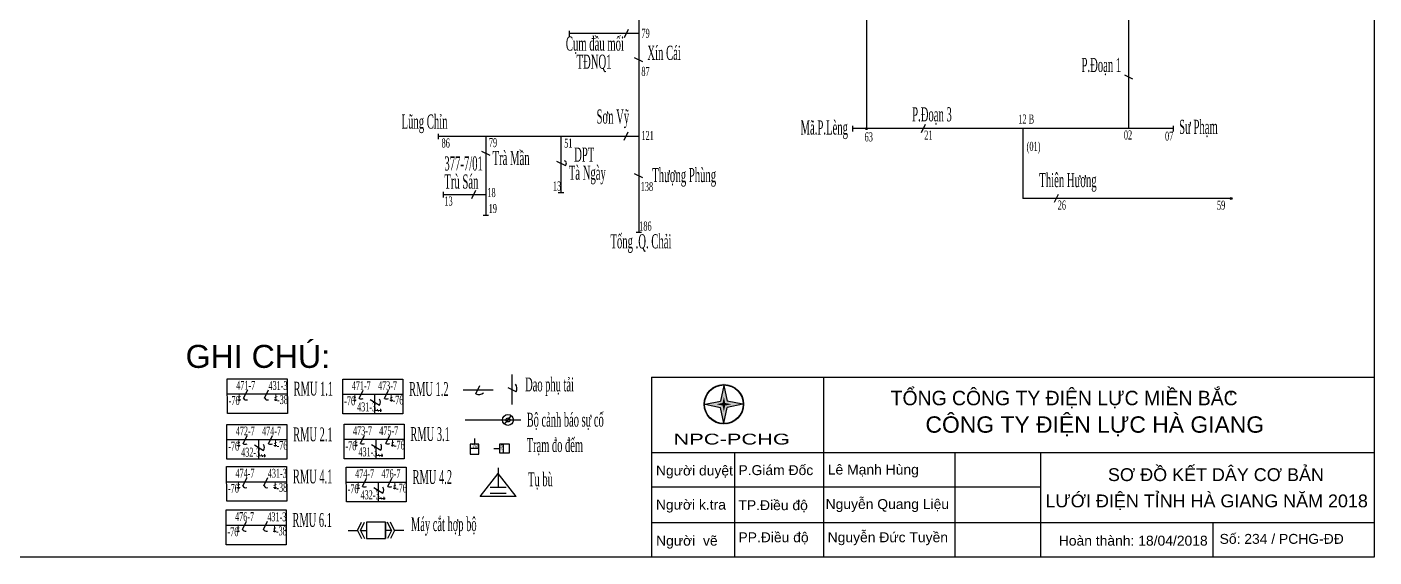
# Model space of a CAD drawing. Header units: inches. Extents: x 5954 to 16840, y 1852 to 5708.
# Drawn here: x 7620 to 8372, y 4028 to 4324 of the extents above; entities that cross this region are included whole.
import ezdxf
from ezdxf.enums import TextEntityAlignment as Align

# ---------------------------------------------------------------- set-up
doc = ezdxf.new("R2010")
doc.units = ezdxf.units.IN
doc.header["$LTSCALE"] = 0.007
doc.header["$MEASUREMENT"] = 0
doc.layers.get('0').update_dxf_attribs({"color": 8, "lineweight": 25})
for name, color, linetype, lineweight in [('0.4+6kV', 6, 'Continuous', 25), ('DZ 22+10', 170, 'Continuous', 25), ('DZ 35', 30, 'Continuous', 25), ('Tiep dat', 7, 'Continuous', 15)]:
    doc.layers.add(name, color=color, linetype=linetype, lineweight=lineweight)
doc.layers.add('Chu', color=7, linetype='Continuous')
doc.layers.add('so', color=7, linetype='Continuous')
doc.styles.add('chu', font='times.ttf', dxfattribs={"width": 0.5, "height": 0.2})
doc.styles.add('D_KHTEN1', font='VHARIAL.TTF')
doc.styles.add('D_KHTEN2', font='VNARIAL.TTF')
doc.styles.add('STYLE12', font='VHMEMO.TTF', dxfattribs={"height": 0.07})
doc.styles.add('STYLE5', font='VHCLARE.TTF', dxfattribs={"height": 10})

msp = doc.modelspace()

# ---------------------------------------------------------------- hatches: boundary and pattern name
at = {"ltscale": 0.3}
h = msp.add_hatch(color=2, dxfattribs=at)
edge = h.paths.add_edge_path(flags=16)
edge.add_arc((8008.84, 4112.94), 11.44, 0, 360)
edge = h.paths.add_edge_path()
edge.add_arc((8008.84, 4112.94), 11.49, 0, 360)
h = msp.add_hatch(color=1, dxfattribs=at)
edge = h.paths.add_edge_path()
edge.add_arc((8008.84, 4112.94), 10.97, 0, 360)
edge = h.paths.add_edge_path(flags=16)
edge.add_arc((8008.84, 4112.94), 10.79, 0, 360)
h = msp.add_hatch(color=2, dxfattribs=at)
edge = h.paths.add_edge_path()
edge.add_arc((8008.84, 4112.94), 10.79, 0, 360)
edge = h.paths.add_edge_path(flags=16)
edge.add_arc((8008.84, 4112.94), 10.7, 0, 360)
h = msp.add_hatch(color=1, dxfattribs=at)
h.paths.add_polyline_path([(8008.84, 4120.2), (8007.59, 4114.2), (8001.59, 4112.94), (8007.59, 4111.69), (8008.84, 4105.69), (8010.1, 4111.69), (8016.1, 4112.94), (8010.1, 4114.2)])
h.paths.add_polyline_path([(8009.57, 4113.67), (8013.03, 4112.94), (8009.57, 4112.22), (8008.84, 4108.76), (8008.12, 4112.22), (8004.66, 4112.94), (8008.12, 4113.67), (8008.84, 4117.13)], flags=16)
msp.add_hatch(color=2, dxfattribs=at).paths.add_polyline_path([(8009.57, 4113.67), (8008.84, 4117.13), (8008.12, 4113.67), (8004.66, 4112.94), (8008.12, 4112.22), (8008.84, 4108.76), (8009.57, 4112.22), (8013.03, 4112.94)])
at = {"layer": 'DZ 22+10', "ltscale": 0.3}
h = msp.add_hatch(color=170, dxfattribs=at)
edge = h.paths.add_edge_path()
edge.add_arc((8008.84, 4112.94), 11.44, 0, 360)
edge = h.paths.add_edge_path(flags=16)
edge.add_arc((8008.84, 4112.94), 10.98, 0, 360)
h = msp.add_hatch(color=170, dxfattribs=at)
h.paths.add_polyline_path([(8008.84, 4123.48), (8010.66, 4114.76), (8019.38, 4112.94), (8010.66, 4111.12), (8008.84, 4102.41), (8007.02, 4111.12), (7998.31, 4112.94), (8007.02, 4114.76)])
h.paths.add_polyline_path([(8008.84, 4120.2), (8010.1, 4114.2), (8016.1, 4112.94), (8010.1, 4111.69), (8008.84, 4105.69), (8007.59, 4111.69), (8001.59, 4112.94), (8007.59, 4114.2)], flags=16)
at = {"layer": 'DZ 35'}
for points in [[(8088.47, 4267.41, -1), (8088.47, 4266.33, -1)], [(8291.92, 4228.4, -1), (8291.92, 4227.32, -1)]]:
    msp.add_hatch(color=256, dxfattribs=at).paths.add_polyline_path(points)

# ---------------------------------------------------------------- linework, layer by layer
msp.add_line((7968.46, 4128.06), (7968.46, 4027.59))
at = {"color": 0}
for p, q in [((7968.46, 4128.06), (8371.67, 4128.06)), ((8064.37, 4128.06), (8064.37, 4027.59)), ((8371.67, 4128.06), (8371.67, 4027.59)), ((7968.46, 4085.92), (8371.67, 4085.92)), ((8014.76, 4085.92), (8014.76, 4027.59)), ((8137.7, 4085.92), (8137.7, 4027.59)), ((8185.45, 4085.92), (8185.45, 4027.59)), ((8185.45, 4066.57), (7968.46, 4066.57)), ((7968.46, 4046.99), (8371.67, 4046.99)), ((8281.72, 4046.99), (8281.72, 4027.59))]:
    msp.add_line(p, q, dxfattribs=at)
at = {"color": 0, "ltscale": 0.3}
for p, q in [((8008.84, 4123.48), (8007.02, 4114.76)), ((8008.84, 4123.48), (8010.66, 4114.76)), ((7998.31, 4112.94), (8007.02, 4114.76)), ((7998.31, 4112.94), (8007.02, 4111.12)), ((8019.38, 4112.94), (8010.66, 4114.76)), ((8019.38, 4112.94), (8010.66, 4111.12)), ((8008.84, 4102.41), (8007.02, 4111.12)), ((8008.84, 4102.41), (8010.66, 4111.12))]:
    msp.add_line(p, q, dxfattribs=at)
at = {"color": 0}
msp.add_lwpolyline([(8371.67, 4027.59), (6031.74, 4027.59), (6031.74, 5707.54), (8371.67, 5707.54)], close=True, dxfattribs=at)
at = {"color": 0, "ltscale": 0.3}
for radius in [10.97, 10.98, 10.79]:
    msp.add_circle((8008.84, 4112.94), radius, dxfattribs=at)
at = {"layer": '0.4+6kV'}
msp.add_line((8291.95, 4117.98), (8291.95, 4119.93), dxfattribs=at)
at = {"layer": '0.4+6kV', "color": 20, "ltscale": 0.06}
msp.add_line((7886.48, 4101.8), (7890.22, 4106.53), dxfattribs=at)
msp.add_line((7886.48, 4101.8), (7890.22, 4106.53), dxfattribs=at)
for radius in [3.02, 3.02, 1.11]:
    msp.add_circle((7888.35, 4104.17), radius, dxfattribs=at)
at = {"layer": 'DZ 22+10', "color": 170}
for p, q in [((7740.86, 4116.39), (7743.12, 4121.05)), ((7752.55, 4116.39), (7754.81, 4121.06)), ((7805.3, 4116.18), (7807.56, 4120.84)), ((7819.45, 4116.18), (7821.72, 4120.85)), ((7731.77, 4118.72), (7765.23, 4118.72)), ((7796.22, 4118.51), (7829.68, 4118.51)), ((7811.53, 4115.66), (7816.66, 4112.5)), ((7813.93, 4118.51), (7813.93, 4107.6)), ((7731.51, 4093.2), (7764.98, 4093.2)), ((7740.6, 4090.87), (7742.86, 4095.53)), ((7746.83, 4090.35), (7751.96, 4087.19)), ((7749.22, 4093.2), (7749.22, 4082.29)), ((7754.75, 4090.87), (7757.01, 4095.54)), ((7796.92, 4093.38), (7830.39, 4093.38)), ((7806.01, 4091.05), (7808.27, 4095.71)), ((7812.24, 4090.53), (7817.37, 4087.37)), ((7814.63, 4093.38), (7814.63, 4082.47)), ((7820.16, 4091.05), (7822.42, 4095.72)), ((7731.38, 4069.69), (7764.85, 4069.69)), ((7740.47, 4067.36), (7742.73, 4072.02)), ((7752.16, 4067.36), (7754.43, 4072.02)), ((7798.14, 4069.37), (7831.61, 4069.37)), ((7807.23, 4067.04), (7809.49, 4071.7)), ((7815.85, 4069.37), (7815.85, 4058.46)), ((7821.38, 4067.04), (7823.64, 4071.7)), ((7813.46, 4066.52), (7818.59, 4063.35)), ((7731.12, 4045.4), (7764.59, 4045.4)), ((7740.21, 4043.07), (7742.47, 4047.73)), ((7751.91, 4043.07), (7754.17, 4047.74))]:
    msp.add_line(p, q, dxfattribs=at)
for points in [[(7731.75, 4127.21), (7765.21, 4127.21), (7765.26, 4107.81), (7731.79, 4107.81)], [(7796.19, 4127), (7829.66, 4127), (7829.71, 4107.6), (7796.24, 4107.6)], [(7731.49, 4101.68), (7764.96, 4101.68), (7765, 4082.29), (7731.54, 4082.29)], [(7796.9, 4101.87), (7830.37, 4101.87), (7830.41, 4082.47), (7796.95, 4082.47)], [(7731.36, 4078.17), (7764.83, 4078.17), (7764.87, 4058.77), (7731.41, 4058.77)], [(7798.12, 4077.85), (7831.59, 4077.85), (7831.63, 4058.46), (7798.17, 4058.46)], [(7731.1, 4053.89), (7764.57, 4053.89), (7764.62, 4034.49), (7731.15, 4034.49)]]:
    msp.add_lwpolyline(points, close=True, dxfattribs=at)
at = {"layer": 'DZ 22+10'}
for centre in [(7742.42, 4117.04), (7754.2, 4117.04), (7742.03, 4068.01), (7753.81, 4068.01), (7741.78, 4043.72), (7753.56, 4043.72)]:
    msp.add_arc(centre, 1.69, 202.40569, 288.20959, dxfattribs=at)
at = {"layer": 'DZ 22+10', "color": 170}
for centre, radius, start, end in [((7806.43, 4118.51), 2.59, 244.12461, 295.8805), ((7813.93, 4114.18), 3.21, 328.3516, 31.6484), ((7820.58, 4118.51), 2.59, 244.12461, 295.8805), ((7741.73, 4093.2), 2.59, 244.12461, 295.8805), ((7749.22, 4088.87), 3.21, 328.3516, 31.6484), ((7755.88, 4093.2), 2.59, 244.12461, 295.8805), ((7807.14, 4093.38), 2.59, 244.12461, 295.8805), ((7814.63, 4089.05), 3.21, 328.3516, 31.6484), ((7821.29, 4093.38), 2.59, 244.12461, 295.8805), ((7808.36, 4069.37), 2.59, 244.12461, 295.8805), ((7822.51, 4069.37), 2.59, 244.12461, 295.8805), ((7815.85, 4065.04), 3.21, 328.3516, 31.6484)]:
    msp.add_arc(centre, radius, start, end, dxfattribs=at)
at = {"layer": 'DZ 35'}
for p, q in [((8088.47, 4384.5), (8088.47, 4266.33)), ((7961.32, 4355.8), (7961.32, 4208.87)), ((8234.63, 4341.68), (8234.63, 4266.87)), ((7922.58, 4321.46), (7922.58, 4318.43)), ((7961.32, 4319.94), (7922.58, 4319.94)), ((7955.42, 4322.24), (7953.19, 4317.65)), ((7963.61, 4304.15), (7959.03, 4306.38)), ((8232.34, 4296.97), (8236.92, 4294.75)), ((7849.45, 4264.05), (7849.45, 4261.03)), ((7961.32, 4262.54), (7849.45, 4262.54)), ((7876.05, 4262.54), (7876.05, 4218.37)), ((7917.93, 4262.54), (7917.93, 4231.06)), ((7955.29, 4264.83), (7953.06, 4260.25)), ((8080.71, 4268.38), (8080.71, 4265.36)), ((8259.59, 4266.87), (8080.71, 4266.87)), ((8121.1, 4269.16), (8118.88, 4264.58)), ((8175.68, 4266.87), (8175.68, 4227.86)), ((8259.59, 4268.38), (8259.59, 4265.36)), ((7878.34, 4251.79), (7873.76, 4254.02)), ((7920.22, 4246.26), (7915.64, 4248.48)), ((7963.61, 4239.36), (7959.03, 4241.59)), ((7870.15, 4232.29), (7867.92, 4227.71)), ((7852.12, 4231.51), (7852.12, 4228.49)), ((7876.05, 4230), (7852.12, 4230)), ((7919.44, 4231.06), (7916.42, 4231.06)), ((8291.92, 4227.86), (8175.68, 4227.86)), ((8195.37, 4230.15), (8193.15, 4225.57)), ((7877.56, 4218.37), (7874.54, 4218.37)), ((7962.83, 4208.87), (7959.81, 4208.87)), ((7890.71, 4112.83), (7890.71, 4129.64)), ((7863.37, 4121.06), (7880.17, 4121.06)), ((7870.38, 4118.77), (7872.6, 4123.35)), ((7893, 4119.84), (7888.42, 4122.07)), ((7864.49, 4104.17), (7895.46, 4104.17)), ((7869.71, 4093.84), (7869.71, 4090.64)), ((7885.89, 4085.77), (7885.89, 4090.73)), ((7867.24, 4088.44), (7872.19, 4088.44)), ((7880.48, 4088.25), (7883.69, 4088.25)), ((7882.89, 4077.38), (7882.89, 4066.59)), ((7872.88, 4061.41), (7882.89, 4074.27)), ((7892.9, 4061.41), (7882.89, 4074.27)), ((7892.9, 4061.41), (7872.88, 4061.41)), ((7878.47, 4066.59), (7887.3, 4066.59)), ((7878.47, 4063.22), (7887.3, 4063.22)), ((7804.37, 4042.53), (7806.59, 4047.11)), ((7805.99, 4042.53), (7808.22, 4047.11)), ((7819.99, 4047.11), (7819.99, 4037.95)), ((7823.37, 4042.53), (7821.15, 4047.11)), ((7825, 4042.53), (7822.77, 4047.11)), ((7799.12, 4042.53), (7804.37, 4042.53)), ((7804.37, 4042.53), (7806.59, 4037.95)), ((7805.99, 4042.53), (7809.37, 4042.53)), ((7805.99, 4042.53), (7808.22, 4037.95)), ((7822.75, 4042.53), (7819.99, 4042.53)), ((7823.37, 4042.53), (7819.99, 4042.53)), ((7823.37, 4042.53), (7821.15, 4037.95)), ((7825, 4042.53), (7822.77, 4037.95)), ((7830.25, 4042.53), (7825, 4042.53))]:
    msp.add_line(p, q, dxfattribs=at)
for points in [[(7872.19, 4090.64), (7867.24, 4090.64), (7867.24, 4085.14), (7872.19, 4085.14)], [(7883.69, 4090.73), (7883.69, 4085.77), (7889.18, 4085.77), (7889.18, 4090.73)], [(7809.37, 4047.11), (7809.37, 4037.95), (7819.99, 4037.95), (7819.99, 4047.11)]]:
    msp.add_lwpolyline(points, close=True, dxfattribs=at)
for centre in [(8088.47, 4266.87), (8291.92, 4227.86)]:
    msp.add_circle(centre, 0.54, dxfattribs=at)
for centre, radius, start, end in [((7919.45, 4247.53), 1.49, 301.28067, 73.81106), ((7889.34, 4121.62), 4.07, 334.12461, 39.67767), ((7872.16, 4122.44), 4.07, 244.12461, 309.67767)]:
    msp.add_arc(centre, radius, start, end, dxfattribs=at)
at = {"layer": 'Tiep dat'}
for p, q in [((7739.24, 4115.42), (7737.56, 4115.42)), ((7739.24, 4115.42), (7737.56, 4115.42)), ((7739.24, 4115.42), (7737.56, 4115.42)), ((7739.07, 4117.19), (7737.72, 4116.54)), ((7739.07, 4117.19), (7737.72, 4116.54)), ((7739.07, 4117.19), (7737.72, 4116.54)), ((7738.97, 4115.19), (7737.82, 4115.19)), ((7738.97, 4115.19), (7737.82, 4115.19)), ((7738.97, 4115.19), (7737.82, 4115.19)), ((7738.72, 4114.97), (7738.08, 4114.97)), ((7738.72, 4114.97), (7738.08, 4114.97)), ((7738.72, 4114.97), (7738.08, 4114.97)), ((7738.4, 4118.72), (7738.4, 4116.86)), ((7738.4, 4118.72), (7738.4, 4116.86)), ((7738.4, 4118.72), (7738.4, 4116.86)), ((7738.4, 4116.86), (7738.4, 4115.42)), ((7738.4, 4116.86), (7738.4, 4115.42)), ((7738.4, 4116.86), (7738.4, 4115.42)), ((7759.65, 4115.42), (7757.96, 4115.42)), ((7759.65, 4115.42), (7757.96, 4115.42)), ((7759.65, 4115.42), (7757.96, 4115.42)), ((7759.48, 4117.19), (7758.13, 4116.54)), ((7759.48, 4117.19), (7758.13, 4116.54)), ((7759.48, 4117.19), (7758.13, 4116.54)), ((7759.38, 4115.19), (7758.23, 4115.19)), ((7759.38, 4115.19), (7758.23, 4115.19)), ((7759.38, 4115.19), (7758.23, 4115.19)), ((7759.12, 4114.97), (7758.49, 4114.97)), ((7759.12, 4114.97), (7758.49, 4114.97)), ((7759.12, 4114.97), (7758.49, 4114.97)), ((7758.81, 4118.72), (7758.81, 4116.86)), ((7758.81, 4118.72), (7758.81, 4116.86)), ((7758.81, 4118.72), (7758.81, 4116.86)), ((7758.81, 4116.86), (7758.81, 4115.42)), ((7758.81, 4116.86), (7758.81, 4115.42)), ((7758.81, 4116.86), (7758.81, 4115.42)), ((7803.69, 4115.21), (7802, 4115.21)), ((7803.69, 4115.21), (7802, 4115.21)), ((7803.69, 4115.21), (7802, 4115.21)), ((7803.52, 4116.98), (7802.17, 4116.32)), ((7803.52, 4116.98), (7802.17, 4116.32)), ((7803.52, 4116.98), (7802.17, 4116.32)), ((7803.42, 4114.98), (7802.27, 4114.98)), ((7803.42, 4114.98), (7802.27, 4114.98)), ((7803.42, 4114.98), (7802.27, 4114.98)), ((7803.16, 4114.76), (7802.53, 4114.76)), ((7803.16, 4114.76), (7802.53, 4114.76)), ((7803.16, 4114.76), (7802.53, 4114.76)), ((7802.85, 4118.51), (7802.85, 4116.65)), ((7802.85, 4118.51), (7802.85, 4116.65)), ((7802.85, 4118.51), (7802.85, 4116.65)), ((7802.85, 4116.65), (7802.85, 4115.21)), ((7802.85, 4116.65), (7802.85, 4115.21)), ((7802.85, 4116.65), (7802.85, 4115.21)), ((7824.1, 4115.21), (7822.41, 4115.21)), ((7824.1, 4115.21), (7822.41, 4115.21)), ((7824.1, 4115.21), (7822.41, 4115.21)), ((7823.93, 4116.98), (7822.58, 4116.32)), ((7823.93, 4116.98), (7822.58, 4116.32)), ((7823.93, 4116.98), (7822.58, 4116.32)), ((7823.83, 4114.98), (7822.68, 4114.98)), ((7823.83, 4114.98), (7822.68, 4114.98)), ((7823.83, 4114.98), (7822.68, 4114.98)), ((7823.57, 4114.76), (7822.94, 4114.76)), ((7823.57, 4114.76), (7822.94, 4114.76)), ((7823.57, 4114.76), (7822.94, 4114.76)), ((7823.25, 4118.51), (7823.25, 4116.65)), ((7823.25, 4118.51), (7823.25, 4116.65)), ((7823.25, 4118.51), (7823.25, 4116.65)), ((7823.25, 4116.65), (7823.25, 4115.21)), ((7823.25, 4116.65), (7823.25, 4115.21)), ((7823.25, 4116.65), (7823.25, 4115.21)), ((7813.9, 4109.49), (7815.76, 4109.49)), ((7813.9, 4109.49), (7815.76, 4109.49)), ((7813.9, 4109.49), (7815.76, 4109.49)), ((7815.44, 4110.16), (7816.09, 4108.82)), ((7815.44, 4110.16), (7816.09, 4108.82)), ((7815.44, 4110.16), (7816.09, 4108.82)), ((7815.76, 4109.49), (7817.2, 4109.49)), ((7815.76, 4109.49), (7817.2, 4109.49)), ((7815.76, 4109.49), (7817.2, 4109.49)), ((7817.2, 4110.33), (7817.2, 4108.65)), ((7817.2, 4110.33), (7817.2, 4108.65)), ((7817.2, 4110.33), (7817.2, 4108.65)), ((7817.43, 4110.07), (7817.43, 4108.91)), ((7817.43, 4110.07), (7817.43, 4108.91)), ((7817.43, 4110.07), (7817.43, 4108.91)), ((7817.66, 4109.81), (7817.66, 4109.17)), ((7817.66, 4109.81), (7817.66, 4109.17)), ((7817.66, 4109.81), (7817.66, 4109.17)), ((7738.98, 4089.9), (7737.3, 4089.9)), ((7738.98, 4089.9), (7737.3, 4089.9)), ((7738.98, 4089.9), (7737.3, 4089.9)), ((7738.82, 4091.67), (7737.47, 4091.01)), ((7738.82, 4091.67), (7737.47, 4091.01)), ((7738.82, 4091.67), (7737.47, 4091.01)), ((7738.72, 4089.67), (7737.57, 4089.67)), ((7738.72, 4089.67), (7737.57, 4089.67)), ((7738.72, 4089.67), (7737.57, 4089.67)), ((7738.14, 4093.2), (7738.14, 4091.34)), ((7738.14, 4093.2), (7738.14, 4091.34)), ((7738.14, 4093.2), (7738.14, 4091.34)), ((7738.14, 4091.34), (7738.14, 4089.9)), ((7738.14, 4091.34), (7738.14, 4089.9)), ((7738.14, 4091.34), (7738.14, 4089.9)), ((7759.39, 4089.9), (7757.71, 4089.9)), ((7759.39, 4089.9), (7757.71, 4089.9)), ((7759.39, 4089.9), (7757.71, 4089.9)), ((7759.22, 4091.67), (7757.88, 4091.01)), ((7759.22, 4091.67), (7757.88, 4091.01)), ((7759.22, 4091.67), (7757.88, 4091.01)), ((7759.13, 4089.67), (7757.97, 4089.67)), ((7759.13, 4089.67), (7757.97, 4089.67)), ((7759.13, 4089.67), (7757.97, 4089.67)), ((7758.55, 4093.2), (7758.55, 4091.34)), ((7758.55, 4093.2), (7758.55, 4091.34)), ((7758.55, 4093.2), (7758.55, 4091.34)), ((7758.55, 4091.34), (7758.55, 4089.9)), ((7758.55, 4091.34), (7758.55, 4089.9)), ((7758.55, 4091.34), (7758.55, 4089.9)), ((7804.39, 4090.08), (7802.71, 4090.08)), ((7804.39, 4090.08), (7802.71, 4090.08)), ((7804.39, 4090.08), (7802.71, 4090.08)), ((7804.23, 4091.85), (7802.88, 4091.19)), ((7804.23, 4091.85), (7802.88, 4091.19)), ((7804.23, 4091.85), (7802.88, 4091.19)), ((7804.13, 4089.85), (7802.98, 4089.85)), ((7804.13, 4089.85), (7802.98, 4089.85)), ((7804.13, 4089.85), (7802.98, 4089.85)), ((7803.87, 4089.63), (7803.23, 4089.63)), ((7803.87, 4089.63), (7803.23, 4089.63)), ((7803.87, 4089.63), (7803.23, 4089.63)), ((7803.55, 4093.38), (7803.55, 4091.52)), ((7803.55, 4093.38), (7803.55, 4091.52)), ((7803.55, 4093.38), (7803.55, 4091.52)), ((7803.55, 4091.52), (7803.55, 4090.08)), ((7803.55, 4091.52), (7803.55, 4090.08)), ((7803.55, 4091.52), (7803.55, 4090.08)), ((7824.8, 4090.08), (7823.12, 4090.08)), ((7824.8, 4090.08), (7823.12, 4090.08)), ((7824.8, 4090.08), (7823.12, 4090.08)), ((7824.63, 4091.85), (7823.29, 4091.19)), ((7824.63, 4091.85), (7823.29, 4091.19)), ((7824.63, 4091.85), (7823.29, 4091.19)), ((7824.54, 4089.85), (7823.38, 4089.85)), ((7824.54, 4089.85), (7823.38, 4089.85)), ((7824.54, 4089.85), (7823.38, 4089.85)), ((7824.28, 4089.63), (7823.64, 4089.63)), ((7824.28, 4089.63), (7823.64, 4089.63)), ((7824.28, 4089.63), (7823.64, 4089.63)), ((7823.96, 4093.38), (7823.96, 4091.52)), ((7823.96, 4093.38), (7823.96, 4091.52)), ((7823.96, 4093.38), (7823.96, 4091.52)), ((7823.96, 4091.52), (7823.96, 4090.08)), ((7823.96, 4091.52), (7823.96, 4090.08)), ((7823.96, 4091.52), (7823.96, 4090.08)), ((7738.46, 4089.45), (7737.82, 4089.45)), ((7738.46, 4089.45), (7737.82, 4089.45)), ((7738.46, 4089.45), (7737.82, 4089.45)), ((7749.2, 4084.18), (7751.06, 4084.18)), ((7749.2, 4084.18), (7751.06, 4084.18)), ((7749.2, 4084.18), (7751.06, 4084.18)), ((7750.73, 4084.85), (7751.39, 4083.51)), ((7750.73, 4084.85), (7751.39, 4083.51)), ((7750.73, 4084.85), (7751.39, 4083.51)), ((7751.06, 4084.18), (7752.5, 4084.18)), ((7751.06, 4084.18), (7752.5, 4084.18)), ((7751.06, 4084.18), (7752.5, 4084.18)), ((7752.5, 4085.02), (7752.5, 4083.34)), ((7752.5, 4085.02), (7752.5, 4083.34)), ((7752.5, 4085.02), (7752.5, 4083.34)), ((7752.73, 4084.75), (7752.73, 4083.6)), ((7752.73, 4084.75), (7752.73, 4083.6)), ((7752.73, 4084.75), (7752.73, 4083.6)), ((7752.95, 4084.5), (7752.95, 4083.86)), ((7752.95, 4084.5), (7752.95, 4083.86)), ((7752.95, 4084.5), (7752.95, 4083.86)), ((7758.87, 4089.45), (7758.23, 4089.45)), ((7758.87, 4089.45), (7758.23, 4089.45)), ((7758.87, 4089.45), (7758.23, 4089.45)), ((7814.61, 4084.36), (7816.47, 4084.36)), ((7814.61, 4084.36), (7816.47, 4084.36)), ((7814.61, 4084.36), (7816.47, 4084.36)), ((7816.14, 4085.03), (7816.8, 4083.69)), ((7816.14, 4085.03), (7816.8, 4083.69)), ((7816.14, 4085.03), (7816.8, 4083.69)), ((7816.47, 4084.36), (7817.91, 4084.36)), ((7816.47, 4084.36), (7817.91, 4084.36)), ((7816.47, 4084.36), (7817.91, 4084.36)), ((7817.91, 4085.2), (7817.91, 4083.52)), ((7817.91, 4085.2), (7817.91, 4083.52)), ((7817.91, 4085.2), (7817.91, 4083.52)), ((7818.14, 4084.94), (7818.14, 4083.78)), ((7818.14, 4084.94), (7818.14, 4083.78)), ((7818.14, 4084.94), (7818.14, 4083.78)), ((7818.36, 4084.68), (7818.36, 4084.04)), ((7818.36, 4084.68), (7818.36, 4084.04)), ((7818.36, 4084.68), (7818.36, 4084.04)), ((7738.68, 4068.15), (7737.34, 4067.5)), ((7738.68, 4068.15), (7737.34, 4067.5)), ((7738.68, 4068.15), (7737.34, 4067.5)), ((7738.01, 4069.69), (7738.01, 4067.83)), ((7738.01, 4069.69), (7738.01, 4067.83)), ((7738.01, 4069.69), (7738.01, 4067.83)), ((7738.01, 4067.83), (7738.01, 4066.39)), ((7738.01, 4067.83), (7738.01, 4066.39)), ((7738.01, 4067.83), (7738.01, 4066.39)), ((7759.09, 4068.15), (7757.75, 4067.5)), ((7759.09, 4068.15), (7757.75, 4067.5)), ((7759.09, 4068.15), (7757.75, 4067.5)), ((7758.42, 4069.69), (7758.42, 4067.83)), ((7758.42, 4069.69), (7758.42, 4067.83)), ((7758.42, 4069.69), (7758.42, 4067.83)), ((7758.42, 4067.83), (7758.42, 4066.39)), ((7758.42, 4067.83), (7758.42, 4066.39)), ((7758.42, 4067.83), (7758.42, 4066.39)), ((7805.45, 4067.84), (7804.1, 4067.18)), ((7805.45, 4067.84), (7804.1, 4067.18)), ((7805.45, 4067.84), (7804.1, 4067.18)), ((7804.77, 4069.37), (7804.77, 4067.51)), ((7804.77, 4069.37), (7804.77, 4067.51)), ((7804.77, 4069.37), (7804.77, 4067.51)), ((7804.77, 4067.51), (7804.77, 4066.07)), ((7804.77, 4067.51), (7804.77, 4066.07)), ((7804.77, 4067.51), (7804.77, 4066.07)), ((7825.85, 4067.84), (7824.51, 4067.18)), ((7825.85, 4067.84), (7824.51, 4067.18)), ((7825.85, 4067.84), (7824.51, 4067.18)), ((7825.18, 4069.37), (7825.18, 4067.51)), ((7825.18, 4069.37), (7825.18, 4067.51)), ((7825.18, 4069.37), (7825.18, 4067.51)), ((7825.18, 4067.51), (7825.18, 4066.07)), ((7825.18, 4067.51), (7825.18, 4066.07)), ((7825.18, 4067.51), (7825.18, 4066.07)), ((7738.85, 4066.39), (7737.17, 4066.39)), ((7738.85, 4066.39), (7737.17, 4066.39)), ((7738.85, 4066.39), (7737.17, 4066.39)), ((7738.59, 4066.16), (7737.44, 4066.16)), ((7738.59, 4066.16), (7737.44, 4066.16)), ((7738.59, 4066.16), (7737.44, 4066.16)), ((7738.33, 4065.93), (7737.69, 4065.93)), ((7738.33, 4065.93), (7737.69, 4065.93)), ((7738.33, 4065.93), (7737.69, 4065.93)), ((7759.26, 4066.39), (7757.58, 4066.39)), ((7759.26, 4066.39), (7757.58, 4066.39)), ((7759.26, 4066.39), (7757.58, 4066.39)), ((7759, 4066.16), (7757.84, 4066.16)), ((7759, 4066.16), (7757.84, 4066.16)), ((7759, 4066.16), (7757.84, 4066.16)), ((7758.74, 4065.93), (7758.1, 4065.93)), ((7758.74, 4065.93), (7758.1, 4065.93)), ((7758.74, 4065.93), (7758.1, 4065.93)), ((7805.61, 4066.07), (7803.93, 4066.07)), ((7805.61, 4066.07), (7803.93, 4066.07)), ((7805.61, 4066.07), (7803.93, 4066.07)), ((7805.35, 4065.84), (7804.2, 4065.84)), ((7805.35, 4065.84), (7804.2, 4065.84)), ((7805.35, 4065.84), (7804.2, 4065.84)), ((7805.09, 4065.62), (7804.45, 4065.62)), ((7805.09, 4065.62), (7804.45, 4065.62)), ((7805.09, 4065.62), (7804.45, 4065.62)), ((7815.83, 4060.35), (7817.69, 4060.35)), ((7815.83, 4060.35), (7817.69, 4060.35)), ((7815.83, 4060.35), (7817.69, 4060.35)), ((7817.36, 4061.02), (7818.02, 4059.67)), ((7817.36, 4061.02), (7818.02, 4059.67)), ((7817.36, 4061.02), (7818.02, 4059.67)), ((7817.69, 4060.35), (7819.13, 4060.35)), ((7817.69, 4060.35), (7819.13, 4060.35)), ((7817.69, 4060.35), (7819.13, 4060.35)), ((7819.13, 4061.19), (7819.13, 4059.51)), ((7819.13, 4061.19), (7819.13, 4059.51)), ((7819.13, 4061.19), (7819.13, 4059.51)), ((7819.36, 4060.92), (7819.36, 4059.77)), ((7819.36, 4060.92), (7819.36, 4059.77)), ((7819.36, 4060.92), (7819.36, 4059.77)), ((7819.58, 4060.66), (7819.58, 4060.03)), ((7819.58, 4060.66), (7819.58, 4060.03)), ((7819.58, 4060.66), (7819.58, 4060.03)), ((7826.02, 4066.07), (7824.34, 4066.07)), ((7826.02, 4066.07), (7824.34, 4066.07)), ((7826.02, 4066.07), (7824.34, 4066.07)), ((7825.76, 4065.84), (7824.6, 4065.84)), ((7825.76, 4065.84), (7824.6, 4065.84)), ((7825.76, 4065.84), (7824.6, 4065.84)), ((7825.5, 4065.62), (7824.86, 4065.62)), ((7825.5, 4065.62), (7824.86, 4065.62)), ((7825.5, 4065.62), (7824.86, 4065.62)), ((7737.75, 4045.4), (7737.75, 4043.54)), ((7737.75, 4045.4), (7737.75, 4043.54)), ((7737.75, 4045.4), (7737.75, 4043.54)), ((7758.16, 4045.4), (7758.16, 4043.54)), ((7758.16, 4045.4), (7758.16, 4043.54)), ((7758.16, 4045.4), (7758.16, 4043.54)), ((7738.6, 4042.1), (7736.91, 4042.1)), ((7738.6, 4042.1), (7736.91, 4042.1)), ((7738.6, 4042.1), (7736.91, 4042.1)), ((7738.43, 4043.87), (7737.08, 4043.21)), ((7738.43, 4043.87), (7737.08, 4043.21)), ((7738.43, 4043.87), (7737.08, 4043.21)), ((7738.33, 4041.87), (7737.18, 4041.87)), ((7738.33, 4041.87), (7737.18, 4041.87)), ((7738.33, 4041.87), (7737.18, 4041.87)), ((7738.07, 4041.65), (7737.44, 4041.65)), ((7738.07, 4041.65), (7737.44, 4041.65)), ((7738.07, 4041.65), (7737.44, 4041.65)), ((7737.75, 4043.54), (7737.75, 4042.1)), ((7737.75, 4043.54), (7737.75, 4042.1)), ((7737.75, 4043.54), (7737.75, 4042.1)), ((7759, 4042.1), (7757.32, 4042.1)), ((7759, 4042.1), (7757.32, 4042.1)), ((7759, 4042.1), (7757.32, 4042.1)), ((7758.84, 4043.87), (7757.49, 4043.21)), ((7758.84, 4043.87), (7757.49, 4043.21)), ((7758.84, 4043.87), (7757.49, 4043.21)), ((7758.74, 4041.87), (7757.59, 4041.87)), ((7758.74, 4041.87), (7757.59, 4041.87)), ((7758.74, 4041.87), (7757.59, 4041.87)), ((7758.48, 4041.65), (7757.84, 4041.65)), ((7758.48, 4041.65), (7757.84, 4041.65)), ((7758.48, 4041.65), (7757.84, 4041.65)), ((7758.16, 4043.54), (7758.16, 4042.1)), ((7758.16, 4043.54), (7758.16, 4042.1)), ((7758.16, 4043.54), (7758.16, 4042.1))]:
    msp.add_line(p, q, dxfattribs=at)

# ---------------------------------------------------------------- texts
at = {"color": 0}
for s, height, style, p in [('Ghi chó:', 12.83, 'D_KHTEN1', (7708.46, 4133.26)), ('TæNG C¤NG TY §IÖN LùC MIÒN B¾C', 8.0832, 'STYLE12', (8101.93, 4112.39)), ('C¤NG TY §IÖN LùC Hµ GIANG', 9.1417, 'D_KHTEN1', (8121.33, 4097.05)), ('Ng\xadêi duyÖt', 5.5427, 'D_KHTEN2', (7970.93, 4073.17)), ('P.Gi¸m §èc', 5.543, 'D_KHTEN2', (8016.97, 4073.38)), ('Lª M¹nh Hïng', 5.5427, 'D_KHTEN2', (8066.84, 4073.71)), ('s¬ ®å KÕT D¢Y C¥ B¶N', 7.1594, 'D_KHTEN1', (8223.17, 4070.05)), ('Ng\xadêi k.tra', 5.5427, 'D_KHTEN2', (7970.9, 4054.12)), ('TP.§iÒu ®é', 5.543, 'D_KHTEN2', (8016.97, 4053.8)), ('NguyÔn Quang LiÖu', 5.5427, 'D_KHTEN2', (8065.62, 4054.43)), ('L¦íI §IÖN TØNH Hµ GIANG N¡M 2018', 7.1594, 'D_KHTEN1', (8188.26, 4055.39)), ('Ng\xadêi  vÏ', 5.543, 'D_KHTEN2', (7971, 4033.98)), ('PP.§iÒu ®é', 5.543, 'D_KHTEN2', (8016.97, 4035.86)), ('NguyÔn §øc TuyÒn', 5.5427, 'D_KHTEN2', (8066.76, 4035.89)), ('Hoµn thµnh: 18/04/2018', 5.5427, 'D_KHTEN2', (8195.74, 4033.98)), ('Sè: 234 / PCHG-§§', 5.5427, 'D_KHTEN2', (8285.49, 4034.99))]:
    msp.add_text(s, height=height, dxfattribs=dict(at, style=style)).set_placement(p)
at = {"layer": 'Chu', "attachment_point": 1, "line_spacing_factor": 0.769231, "style": 'chu'}
for s, insert, char_height, width in [('Cụm {\\fTimes New Roman|b0|i0|c238|p18;đ}ầu mối    \\P    T{\\fTimes New Roman|b0|i0|c238|p18;Đ}NQ1', (7920.67, 4318.33), 7.8819, 38.7375), ('Xín Cái', (7966.15, 4313.19), 7.882, 37.6578), ('{\\fTimes New Roman|b0|i0|c0|p18;P.\\fTimes New Roman|b0|i0|c238|p18;Đ\\fTimes New Roman|b0|i0|c0|p18;oạn 1\\fTimes New Roman|b0|i0|c238|p18;}', (8208.41, 4306.41), 7.88187, 34.5215), ('S{\\fTimes New Roman|b0|i0|c163|p18;ơ}n Vỹ', (7937.8, 4277.6), 7.8819, 34.5215), ('{\\fTimes New Roman|b0|i0|c0|p18;P.\\fTimes New Roman|b0|i0|c238|p18;Đ\\fTimes New Roman|b0|i0|c0|p18;oạn 3\\fTimes New Roman|b0|i0|c238|p18;}', (8113.89, 4278.83), 7.88187, 34.5215), ('Lũng Chỉn', (7828.99, 4274.79), 7.882, 34.5215), ('Mã.P.Lèng', (8051.63, 4271.46), 7.882, 34.5215), ('Sư Phạm', (8262.89, 4271.83), 7.882, 34.5215), ('Trà Mần', (7879.77, 4254.46), 7.882, 34.5215), ('  DPT\\PTà Ngày', (7922.31, 4256.32), 7.882, 34.5215), ('377-7/01\\PTrù Sán', (7852.86, 4251.39), 7.882, 38.7375), ('Thượng Phùng', (7968.86, 4244.9), 7.8819, 37.6578), ('{\\fTimes New Roman|b0|i0|c0|p18;    \\PThiên H\\fTimes New Roman|b0|i0|c163|p18;ươ\\fTimes New Roman|b0|i0|c0|p18;ng\\fTimes New Roman|b0|i0|c238|p18;}', (8184.86, 4252.19), 7.88187, 34.5215), ('Tống .Q. Chải', (7945.54, 4207.9), 7.8819, 34.5215), ('{\\fTimes New Roman|b0|i0|c163|p18;Dao phụ tải}', (7897.96, 4127.87), 7.7242, 39.622), ('\\P{\\fTimes New Roman|b0|i0|c163|p18;RMU }1.1', (7768.74, 4135.42), 7.7242, 39.622), ('\\P{\\fTimes New Roman|b0|i0|c163|p18;RMU }1.2', (7833.19, 4135.21), 7.7242, 39.622), ('{\\fTimes New Roman|b0|i0|c163|p18;Bộ cảnh báo sự cố}', (7898.81, 4108.18), 7.7242, 43.9649), ('\\P{\\fTimes New Roman|b0|i0|c163|p18;RMU }2.1', (7768.48, 4109.9), 7.7242, 39.622), ('\\P{\\fTimes New Roman|b0|i0|c163|p18;RMU }3.1', (7833.89, 4110.08), 7.7242, 39.622), ('{\\fTimes New Roman|b0|i0|c163|p18;Trạm đo đếm}', (7898.81, 4094.01), 7.7242, 43.9649), ('\\P{\\fTimes New Roman|b0|i0|c163|p18;RMU }4.1', (7768.35, 4086.39), 7.7242, 39.622), ('\\P{\\fTimes New Roman|b0|i0|c163|p18;RMU }4.2', (7835.11, 4086.07), 7.7242, 39.622), ('{\\fTimes New Roman|b0|i0|c163|p18;Tụ bù}', (7899.61, 4074.87), 7.7242, 43.9649), ('\\P{\\fTimes New Roman|b0|i0|c163|p18;RMU }6.1', (7768.09, 4062.1), 7.7242, 39.622), ('{\\fTimes New Roman|b0|i0|c163|p18;Máy cắt hợp bộ}', (7834.23, 4049.85), 7.7242, 39.622)]:
    msp.add_mtext(s, dxfattribs=dict(at, insert=insert, char_height=char_height, width=width))
at = {"layer": 'DZ 22+10', "color": 170, "ltscale": 0.13, "style": 'STYLE5', "width": 1.5}
msp.add_text('NPC-PCHG', height=6.075, dxfattribs=at).set_placement((8013.2, 4090.44), align=Align.CENTER)
at = {"layer": 'DZ 35', "style": 'chu', "width": 0.5}
msp.add_text('KWh', height=1.79, dxfattribs=at).set_placement((7868.4, 4088.58))
msp.add_text('KWh', height=1.79, rotation=90, dxfattribs=at).set_placement((7885.75, 4086.94))
at = {"layer": 'so', "style": 'chu', "width": 0.5}
for s, height, p in [('79', 5.052, (7962.81, 4317.59)), ('87', 5.052, (7962.8, 4296.32)), ('12 B', 5.052, (8173.13, 4269.7)), ('121', 5.052, (7962.79, 4260.54)), ('63', 5.052, (8087.37, 4259.75)), ('21', 5.052, (8120.65, 4260.73)), ('02', 5.052, (8232.06, 4260.8)), ('07', 5.052, (8255.02, 4260.13)), ('86', 5.052, (7851.3, 4256.33)), ('79', 5.052, (7877.67, 4256.57)), ('51', 5.052, (7919.72, 4256.3)), ('(01)', 5.052, (8177.8, 4254.45)), ('18', 5.052, (7876.84, 4228.66)), ('13', 5.052, (7913.45, 4232.32)), ('138', 5.052, (7962.41, 4232.03)), ('13', 5.052, (7852.88, 4223.91)), ('19', 5.052, (7877.57, 4219.78)), ('26', 5.052, (8195.14, 4221.68)), ('59', 5.052, (8284, 4221.63)), ('186', 5.052, (7961.57, 4209.94)), ('471-7', 4.951, (7736.73, 4121.06)), ('431-3', 4.951, (7754.72, 4120.95)), ('471-7', 4.951, (7801.17, 4120.85)), ('473-7', 4.951, (7815.84, 4120.85)), ('-76', 4.951, (7732.51, 4112.59)), ('-38', 4.951, (7759.48, 4113.06)), ('-76', 4.951, (7796.95, 4112.38)), ('431-3', 4.951, (7804.19, 4109.02)), ('-76', 4.951, (7823.93, 4112.85)), ('472-7', 4.951, (7736.47, 4095.53)), ('474-7', 4.951, (7751.14, 4095.53)), ('473-7', 4.951, (7801.88, 4095.71)), ('475-7', 4.951, (7816.55, 4095.71)), ('-76', 4.951, (7732.25, 4087.07)), ('-76', 4.951, (7759.22, 4087.53)), ('-76', 4.951, (7797.66, 4087.25)), ('-76', 4.951, (7824.63, 4087.72)), ('432-3', 4.951, (7739.49, 4083.71)), ('431-3', 4.951, (7804.9, 4083.89)), ('474-7', 4.951, (7736.34, 4072.02)), ('431-3', 4.951, (7754.34, 4071.92)), ('474-7', 4.951, (7803.1, 4071.7)), ('476-7', 4.951, (7817.77, 4071.7)), ('-76', 4.951, (7732.12, 4063.55)), ('-38', 4.951, (7759.09, 4064.02)), ('-76', 4.951, (7798.88, 4063.24)), ('-76', 4.951, (7825.85, 4063.7)), ('432-3', 4.951, (7806.12, 4059.88)), ('476-7', 4.951, (7736.08, 4047.73)), ('431-3', 4.951, (7754.08, 4047.63)), ('-38', 4.951, (7758.84, 4039.74)), ('-76', 4.951, (7731.86, 4039.27))]:
    msp.add_text(s, height=height, dxfattribs=at).set_placement(p)

doc.saveas('drawing.dxf')
